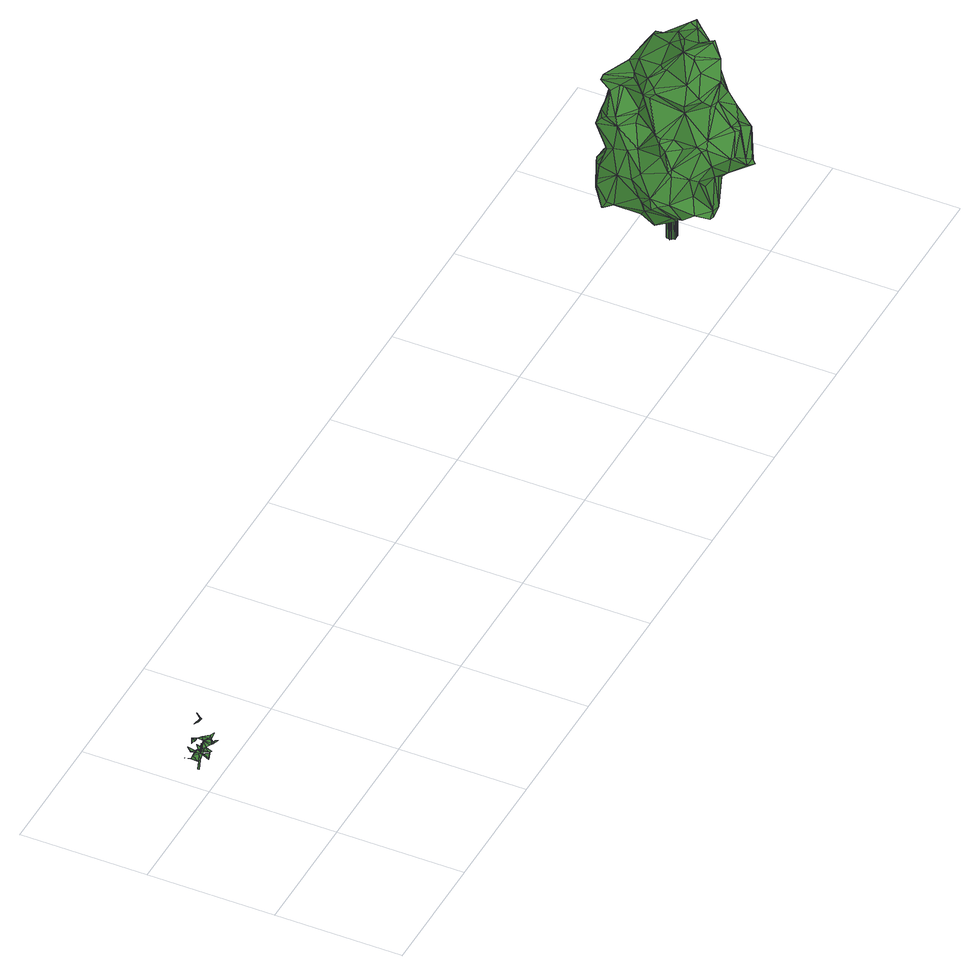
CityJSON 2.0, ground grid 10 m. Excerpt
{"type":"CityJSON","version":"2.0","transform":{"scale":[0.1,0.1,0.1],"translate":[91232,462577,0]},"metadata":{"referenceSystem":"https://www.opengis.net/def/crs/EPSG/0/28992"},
"CityObjects":{
"tree1":{"type":"SolitaryVegetationObject","attributes":{"gtid":21,"crown_width_m":2.15,"crown_median_z":2.91,"trunk_H_m":2.37,"trunk_DBH_m":0.0425,"trunk_radius_m":0.0212,"trunk_base_height_m":0.54,"original_gtid":"21"},"geometry":[{"type":"MultiSurface","lod":"3","boundaries":[[[0,1,2]],[[2,1,3]],[[4,5,6]],[[7,8,9]],[[10,11,12]],[[13,14,15]],[[16,3,1]],[[17,6,18]],[[19,20,21]],[[22,23,24]],[[25,26,27]],[[28,11,9]],[[21,29,19]],[[30,6,31]],[[32,8,33]],[[34,35,3]],[[12,25,10]],[[6,5,36]],[[37,17,18]],[[38,39,9]],[[40,21,20]],[[10,41,11]],[[42,13,43]],[[44,31,6]],[[32,0,33]],[[30,29,21]],[[45,46,47]],[[11,41,8]],[[32,2,1]],[[15,48,49]],[[13,49,43]],[[13,15,49]],[[50,28,51]],[[10,25,27]],[[34,3,16]],[[16,52,34]],[[0,6,36]],[[17,53,54]],[[20,19,40]],[[9,8,38]],[[37,31,44]],[[7,9,50]],[[45,47,55]],[[29,40,19]],[[49,14,13]],[[34,52,35]],[[17,44,53]],[[24,1,2]],[[0,5,53]],[[18,6,30]],[[47,56,46]],[[57,58,29]],[[47,46,59]],[[9,39,50]],[[23,22,60]],[[48,14,49]],[[8,61,11]],[[60,22,24]],[[12,11,28]],[[47,46,55]],[[44,6,0]],[[21,40,31]],[[23,60,24]],[[25,12,26]],[[32,62,0]],[[44,0,62]],[[7,50,39]],[[31,30,21]],[[2,3,16]],[[53,5,54]],[[36,4,5]],[[16,24,2]],[[59,8,7]],[[50,28,9]],[[44,62,53]],[[9,11,8]],[[12,28,41]],[[41,28,8]],[[2,32,0]],[[48,15,14]],[[8,28,9]],[[1,0,62]],[[18,30,31]],[[56,47,59]],[[0,36,5]],[[8,32,61]],[[38,8,59]],[[4,54,5]],[[30,31,58]],[[12,41,10]],[[26,10,27]],[[41,27,10]],[[33,8,61]],[[63,4,54]],[[57,30,58]],[[16,1,24]],[[32,1,62]],[[33,61,32]],[[44,17,37]],[[46,56,59]],[[17,4,6]],[[62,0,53]],[[55,46,45]],[[40,29,58]],[[31,40,58]],[[57,29,30]],[[59,7,38]],[[39,38,7]],[[54,4,17]],[[18,31,37]],[[12,10,26]],[[64,65,66]],[[66,65,67]]]}]},
"tree2":{"type":"SolitaryVegetationObject","attributes":{"gtid":2,"crown_width_m":11.22,"crown_median_z":11.08,"trunk_H_m":10.05,"trunk_DBH_m":0.719,"trunk_radius_m":0.359,"trunk_base_height_m":1.03,"original_gtid":"2"},"geometry":[{"type":"Solid","lod":"3","boundaries":[[[[68,69,70]],[[68,70,71]],[[72,73,74]],[[75,76,77]],[[78,79,80]],[[81,82,83]],[[84,85,86]],[[87,88,89]],[[90,91,92]],[[71,93,94]],[[95,96,97]],[[81,98,99]],[[100,101,102]],[[103,104,105]],[[106,104,103]],[[107,108,109]],[[110,111,109]],[[110,112,111]],[[113,114,115]],[[114,116,115]],[[87,117,88]],[[118,119,120]],[[121,122,123]],[[124,122,121]],[[125,126,127]],[[128,129,130]],[[131,99,98]],[[132,133,134]],[[135,98,136]],[[137,91,138]],[[139,140,141]],[[142,143,144]],[[144,145,146]],[[147,148,149]],[[120,150,118]],[[151,152,153]],[[141,140,154]],[[134,133,155]],[[134,155,156]],[[157,158,159]],[[116,160,161]],[[162,160,116]],[[163,164,165]],[[163,165,166]],[[167,75,168]],[[152,83,82]],[[166,169,170]],[[171,172,173]],[[165,174,175]],[[176,177,178]],[[177,179,178]],[[180,181,182]],[[124,183,122]],[[124,184,183]],[[185,89,186]],[[88,186,89]],[[187,188,189]],[[190,191,192]],[[131,193,99]],[[173,73,72]],[[194,195,193]],[[195,82,193]],[[194,193,131]],[[82,81,99]],[[82,99,193]],[[196,197,198]],[[199,200,158]],[[201,138,91]],[[81,83,98]],[[161,202,203]],[[79,204,205]],[[206,207,208]],[[131,80,205]],[[209,210,211]],[[212,151,148]],[[157,213,214]],[[213,215,214]],[[205,80,79]],[[216,167,168]],[[217,218,132]],[[217,132,219]],[[194,96,195]],[[213,125,220]],[[200,162,145]],[[221,222,198]],[[223,224,169]],[[225,158,157]],[[199,158,225]],[[75,177,168]],[[167,226,227]],[[228,229,230]],[[231,232,233]],[[234,124,235]],[[75,179,177]],[[236,237,209]],[[200,143,238]],[[239,240,172]],[[241,172,140]],[[127,242,216]],[[74,243,72]],[[181,172,241]],[[238,159,158]],[[238,158,200]],[[244,86,245]],[[117,102,186]],[[180,246,120]],[[223,178,179]],[[176,127,177]],[[177,127,216]],[[227,247,90]],[[248,117,186]],[[199,249,160]],[[248,186,88]],[[250,251,252]],[[253,117,239]],[[253,239,100]],[[253,100,117]],[[162,146,145]],[[144,143,145]],[[143,200,145]],[[133,146,162]],[[144,146,133]],[[144,133,142]],[[100,102,117]],[[221,254,222]],[[255,137,138]],[[241,182,181]],[[218,133,132]],[[206,256,207]],[[257,207,256]],[[88,117,248]],[[238,143,247]],[[191,258,192]],[[239,117,87]],[[259,260,214]],[[114,113,261]],[[173,118,73]],[[173,119,118]],[[212,148,147]],[[262,186,102]],[[262,102,101]],[[97,96,263]],[[181,173,172]],[[198,231,221]],[[230,229,211]],[[264,110,232]],[[265,105,261]],[[261,105,156]],[[191,266,258]],[[234,210,209]],[[151,197,148]],[[233,108,107]],[[267,162,116]],[[249,225,268]],[[109,108,110]],[[110,233,232]],[[233,110,108]],[[112,264,164]],[[269,164,264]],[[110,264,112]],[[111,163,109]],[[270,109,163]],[[169,178,223]],[[223,179,77]],[[213,159,125]],[[225,157,214]],[[119,173,181]],[[135,271,98]],[[123,122,252]],[[272,123,251]],[[130,129,174]],[[242,226,167]],[[242,167,216]],[[226,247,227]],[[216,168,177]],[[251,123,252]],[[198,232,231]],[[154,172,273]],[[140,172,154]],[[109,270,107]],[[274,275,202]],[[260,275,274]],[[171,239,172]],[[100,239,171]],[[219,276,217]],[[277,89,202]],[[93,71,278]],[[272,278,71]],[[279,150,120]],[[271,135,280]],[[271,280,244]],[[281,271,244]],[[229,282,283]],[[284,78,285]],[[95,97,73]],[[260,259,286]],[[149,254,147]],[[154,129,141]],[[149,197,196]],[[267,155,133]],[[179,75,77]],[[97,74,73]],[[169,287,266]],[[166,287,169]],[[217,276,90]],[[235,121,70]],[[235,124,121]],[[95,195,96]],[[205,97,263]],[[205,204,97]],[[234,209,237]],[[234,237,184]],[[245,237,244]],[[237,245,184]],[[206,228,288]],[[281,244,237]],[[121,123,272]],[[289,288,134]],[[290,288,289]],[[169,266,291]],[[289,156,104]],[[84,280,292]],[[164,174,165]],[[238,247,293]],[[213,294,295]],[[192,174,296]],[[235,70,69]],[[267,261,155]],[[156,155,261]],[[265,261,262]],[[265,262,101]],[[186,262,185]],[[262,113,185]],[[149,148,197]],[[286,275,260]],[[98,297,136]],[[262,261,113]],[[196,254,149]],[[97,298,74]],[[125,159,293]],[[106,299,289]],[[171,72,243]],[[171,243,101]],[[267,116,300]],[[209,211,229]],[[209,229,236]],[[75,301,76]],[[71,70,272]],[[302,303,270]],[[263,96,194]],[[273,304,154]],[[249,202,161]],[[305,306,153]],[[305,153,152]],[[297,212,136]],[[197,151,307]],[[197,307,198]],[[307,151,153]],[[190,308,191]],[[266,287,309]],[[310,311,312]],[[205,263,131]],[[194,131,263]],[[79,299,204]],[[134,156,289]],[[313,308,190]],[[223,314,315]],[[90,276,91]],[[316,307,317]],[[316,317,306]],[[270,314,107]],[[318,319,183]],[[259,308,286]],[[233,319,318]],[[312,311,282]],[[296,320,154]],[[171,173,72]],[[235,69,234]],[[198,321,232]],[[264,232,321]],[[125,294,220]],[[251,278,272]],[[167,92,75]],[[94,93,255]],[[176,294,127]],[[125,127,294]],[[113,115,185]],[[269,321,316]],[[264,321,269]],[[213,295,215]],[[254,292,147]],[[170,163,166]],[[164,163,112]],[[111,112,163]],[[84,292,254]],[[133,162,267]],[[74,322,243]],[[266,215,291]],[[266,259,215]],[[234,323,124]],[[184,124,323]],[[184,323,234]],[[131,324,80]],[[98,324,131]],[[133,218,142]],[[141,129,128]],[[305,152,82]],[[312,282,325]],[[310,312,78]],[[270,315,314]],[[255,138,201]],[[322,74,326]],[[292,212,147]],[[327,139,246]],[[167,227,90]],[[295,169,291]],[[295,291,215]],[[211,94,201]],[[68,71,94]],[[230,328,228]],[[219,328,230]],[[135,136,280]],[[79,312,325]],[[78,312,79]],[[271,281,284]],[[271,284,98]],[[306,305,195]],[[82,195,305]],[[290,289,329]],[[276,330,91]],[[320,129,154]],[[273,172,240]],[[273,240,87]],[[118,150,73]],[[174,129,320]],[[244,84,86]],[[270,163,302]],[[281,78,284]],[[306,188,187]],[[195,188,306]],[[195,95,188]],[[307,321,198]],[[137,278,251]],[[120,246,279]],[[189,279,246]],[[189,246,139]],[[181,180,119]],[[120,119,180]],[[329,299,256]],[[329,256,290]],[[101,322,265]],[[243,322,101]],[[306,187,316]],[[331,314,76]],[[322,326,103]],[[208,325,282]],[[219,230,211]],[[236,229,283]],[[331,233,107]],[[87,190,273]],[[313,190,87]],[[273,190,192]],[[302,163,170]],[[84,244,280]],[[103,326,298]],[[281,310,78]],[[303,315,270]],[[259,191,308]],[[283,282,311]],[[223,315,303]],[[332,333,258]],[[327,246,180]],[[333,175,192]],[[192,175,174]],[[208,207,325]],[[247,334,90]],[[331,107,314]],[[125,293,126]],[[89,203,202]],[[324,285,78]],[[324,78,80]],[[208,282,206]],[[229,206,282]],[[184,245,86]],[[327,180,139]],[[184,318,183]],[[331,252,122]],[[331,122,233]],[[165,287,166]],[[165,333,287]],[[192,258,333]],[[160,162,199]],[[335,170,224]],[[299,79,257]],[[159,238,293]],[[200,199,162]],[[98,285,324]],[[284,285,98]],[[199,225,249]],[[280,136,212]],[[174,164,130]],[[141,128,139]],[[325,257,79]],[[316,187,128]],[[316,128,269]],[[187,139,128]],[[137,255,278]],[[267,300,261]],[[212,297,151]],[[75,92,137]],[[75,137,251]],[[106,103,298]],[[171,101,100]],[[231,318,85]],[[231,233,318]],[[280,212,292]],[[92,91,137]],[[92,167,90]],[[328,288,228]],[[165,336,333]],[[219,211,276]],[[217,90,218]],[[298,97,337]],[[298,337,106]],[[325,207,257]],[[169,224,170]],[[143,334,247]],[[303,335,223]],[[139,182,140]],[[241,140,182]],[[139,187,189]],[[204,299,97]],[[156,105,104]],[[259,266,191]],[[289,104,106]],[[223,335,224]],[[302,335,303]],[[302,170,335]],[[286,308,275]],[[277,275,308]],[[139,180,182]],[[331,76,252]],[[76,250,252]],[[223,76,314]],[[77,76,223]],[[257,256,299]],[[237,236,310]],[[237,310,281]],[[311,310,236]],[[311,236,283]],[[152,151,297]],[[69,68,210]],[[69,210,234]],[[157,159,213]],[[74,298,326]],[[198,222,196]],[[254,196,222]],[[239,87,240]],[[338,309,287]],[[333,309,338]],[[333,338,287]],[[93,278,255]],[[178,294,176]],[[220,294,213]],[[169,294,178]],[[295,294,169]],[[307,316,321]],[[201,94,255]],[[297,83,152]],[[98,83,297]],[[337,97,299]],[[337,299,106]],[[254,221,85]],[[84,254,85]],[[308,313,277]],[[188,339,150]],[[95,339,188]],[[277,313,89]],[[272,70,121]],[[161,115,116]],[[185,115,89]],[[203,89,115]],[[203,115,161]],[[266,309,332]],[[175,333,336]],[[231,85,221]],[[175,336,165]],[[249,161,160]],[[86,85,184]],[[318,184,85]],[[76,301,250]],[[75,250,301]],[[75,251,250]],[[122,183,319]],[[122,319,233]],[[332,258,266]],[[273,192,304]],[[142,334,143]],[[218,334,142]],[[296,154,304]],[[296,304,192]],[[259,214,215]],[[218,90,334]],[[332,309,333]],[[87,89,313]],[[249,268,202]],[[268,274,202]],[[73,339,95]],[[150,339,73]],[[317,307,340]],[[317,340,306]],[[306,340,153]],[[307,153,340]],[[228,206,229]],[[265,322,105]],[[211,330,276]],[[105,322,103]],[[91,330,201]],[[201,330,211]],[[299,329,289]],[[94,211,210]],[[94,210,68]],[[219,288,328]],[[132,288,219]],[[132,134,288]],[[256,288,290]],[[256,206,288]],[[225,214,268]],[[268,214,274]],[[274,214,260]],[[279,189,150]],[[188,150,189]],[[277,202,275]],[[269,130,164]],[[127,126,242]],[[242,126,226]],[[269,128,130]],[[174,320,296]],[[293,247,126]],[[226,126,247]],[[114,261,300]],[[114,300,116]],[[341,342,343]],[[341,343,344]],[[344,343,345]],[[344,345,346]],[[343,342,347]],[[343,347,345]],[[347,342,348]],[[347,348,345]],[[345,348,349]],[[345,349,346]],[[348,342,350]],[[348,350,349]],[[349,350,351]],[[349,351,346]],[[350,342,352]],[[350,352,351]],[[352,342,353]],[[352,353,351]],[[351,353,354]],[[351,354,346]],[[353,342,355]],[[353,355,354]],[[354,355,356]],[[354,356,346]],[[355,342,357]],[[355,357,356]],[[356,357,358]],[[356,358,346]],[[357,342,359]],[[357,359,358]],[[358,359,360]],[[358,360,346]],[[359,342,361]],[[359,361,360]],[[360,361,362]],[[360,362,346]],[[361,342,363]],[[361,363,362]],[[362,363,364]],[[362,364,346]],[[363,342,365]],[[363,365,364]],[[364,365,366]],[[364,366,346]],[[365,342,367]],[[365,367,366]],[[367,342,368]],[[367,368,366]],[[366,368,369]],[[366,369,346]],[[368,342,370]],[[368,370,369]],[[369,370,371]],[[369,371,346]],[[370,342,372]],[[370,372,371]],[[371,372,373]],[[371,373,346]],[[372,342,374]],[[372,374,373]],[[373,374,375]],[[373,375,346]],[[374,342,376]],[[374,376,375]],[[375,376,377]],[[375,377,346]],[[376,342,378]],[[376,378,377]],[[377,378,379]],[[377,379,346]],[[378,342,380]],[[378,380,379]],[[379,380,381]],[[379,381,346]],[[380,342,382]],[[380,382,381]],[[381,382,383]],[[381,383,346]],[[382,342,384]],[[382,384,383]],[[383,384,385]],[[383,385,346]],[[384,342,386]],[[384,386,385]],[[385,386,387]],[[385,387,346]],[[386,342,341]],[[386,341,387]],[[387,341,344]],[[387,344,346]]]]}]}
},
"vertices":[
[16,117,25],[12,115,29],[12,115,30],[10,116,30],[13,120,19],[14,119,23],[16,117,22],[26,118,30],[21,115,31],[26,113,30],[23,108,29],[22,110,28],[25,109,29],[23,118,49],[22,120,46],[19,121,46],[9,115,30],[13,115,18],[18,118,17],[27,112,17],[27,111,18],[25,113,18],[13,106,28],[10,105,26],[11,111,28],[24,105,32],[25,105,32],[22,106,34],[26,111,30],[26,117,19],[21,118,19],[22,115,21],[17,114,27],[18,114,27],[8,118,30],[9,121,32],[15,119,23],[17,115,17],[25,117,28],[28,117,29],[26,115,21],[23,109,29],[23,121,53],[21,117,52],[16,116,22],[17,119,33],[19,122,29],[19,123,32],[22,119,46],[23,117,49],[29,113,31],[31,111,32],[7,118,30],[11,118,24],[12,120,19],[15,121,31],[22,122,27],[25,122,22],[24,117,21],[23,120,30],[13,106,29],[20,112,27],[16,116,25],[12,125,18],[19,117,5],[19,118,5],[20,115,29],[20,116,29],
[683,114,119],[686,111,121],[689,114,117],[688,121,113],[652,27,126],[658,29,130],[651,34,127],[693,113,72],[710,94,97],[710,95,78],[666,80,162],[656,79,155],[659,72,161],[684,52,179],[693,36,176],[701,46,181],[716,92,162],[712,90,153],[720,100,157],[655,19,74],[645,18,73],[642,39,69],[669,108,87],[671,97,102],[678,104,88],[687,120,112],[682,118,115],[671,33,150],[666,37,156],[662,49,145],[683,60,181],[681,51,178],[645,30,101],[641,35,104],[645,34,86],[643,55,121],[644,59,114],[637,50,108],[643,60,126],[730,78,109],[730,77,111],[740,64,110],[729,65,120],[740,60,111],[735,56,111],[626,53,83],[624,57,81],[638,47,66],[627,64,75],[644,18,79],[673,15,132],[662,10,118],[675,12,132],[695,112,114],[707,96,116],[698,113,111],[699,97,129],[683,104,67],[674,121,62],[695,118,55],[700,29,114],[703,21,111],[712,41,112],[667,50,166],[649,99,103],[637,90,91],[647,87,107],[700,71,175],[702,69,175],[684,100,92],[693,105,116],[699,15,117],[684,6,100],[704,17,112],[640,107,79],[644,110,67],[636,106,77],[633,100,60],[633,96,67],[726,71,174],[723,66,171],[724,67,170],[673,18,135],[716,54,165],[704,46,181],[708,46,160],[690,19,99],[635,78,93],[636,71,100],[666,80,69],[657,95,61],[662,99,61],[639,72,60],[638,61,54],[632,90,67],[724,63,92],[722,47,104],[718,56,97],[717,64,82],[679,120,72],[690,122,66],[706,80,70],[726,67,76],[652,23,112],[666,17,98],[660,12,117],[710,37,101],[707,43,111],[697,117,55],[700,118,56],[703,112,59],[703,112,60],[676,8,107],[672,5,105],[682,6,103],[702,89,129],[705,101,148],[637,39,68],[637,29,76],[692,23,139],[679,31,149],[682,17,134],[670,37,86],[668,56,91],[687,45,99],[677,44,172],[665,39,159],[685,32,162],[720,64,165],[719,61,164],[708,67,140],[648,81,66],[634,99,60],[679,111,119],[652,52,51],[652,51,51],[655,73,155],[656,69,159],[653,99,129],[666,87,131],[671,101,144],[675,112,145],[672,109,128],[665,114,125],[720,67,172],[679,89,64],[671,74,64],[685,77,62],[689,126,61],[651,105,99],[645,108,87],[652,114,119],[686,100,68],[712,82,163],[699,67,159],[735,84,72],[731,81,75],[661,72,66],[674,124,61],[668,121,72],[653,106,127],[665,109,141],[661,114,125],[708,80,138],[721,66,123],[726,78,118],[679,106,142],[687,108,122],[668,116,151],[685,104,156],[647,109,65],[661,25,95],[665,24,93],[681,3,100],[676,124,60],[650,30,125],[706,95,167],[711,103,154],[679,14,133],[665,120,70],[639,18,75],[652,66,63],[689,99,94],[697,119,107],[707,106,108],[656,30,88],[717,76,166],[689,117,113],[665,87,128],[663,75,146],[679,61,98],[676,62,73],[669,59,69],[625,58,90],[631,46,84],[659,48,153],[722,48,121],[636,47,106],[684,68,80],[630,69,83],[656,66,64],[717,43,122],[732,74,88],[697,78,172],[692,121,112],[676,27,83],[657,64,65],[658,60,66],[655,106,102],[657,60,66],[694,119,109],[677,13,134],[711,78,172],[683,95,162],[669,103,145],[662,115,151],[679,76,166],[676,73,166],[668,57,72],[708,70,88],[652,97,122],[650,80,109],[663,88,120],[697,80,68],[723,74,173],[669,115,67],[695,100,67],[698,83,66],[703,33,105],[704,58,174],[654,54,124],[647,65,130],[628,66,81],[697,97,80],[731,71,79],[737,80,73],[681,32,100],[704,47,162],[693,30,148],[704,56,143],[665,46,77],[689,86,99],[675,95,155],[672,94,153],[666,87,153],[658,42,79],[726,80,95],[731,81,76],[695,45,124],[685,49,139],[707,85,137],[709,77,118],[702,30,108],[706,60,131],[639,48,110],[698,94,144],[676,70,166],[666,83,146],[651,45,121],[687,22,125],[653,110,124],[663,74,119],[656,99,107],[713,87,102],[674,70,97],[691,61,103],[651,105,80],[734,80,73],[711,67,103],[648,61,127],[708,77,106],[674,31,148],[688,50,153],[683,68,10],[679,68,10],[682,68,10],[684,70,111],[684,71,111],[681,70,111],[682,69,10],[681,70,10],[683,72,111],[681,71,10],[682,73,111],[680,71,10],[679,71,10],[681,73,111],[678,71,10],[680,73,111],[677,71,10],[679,73,111],[676,70,10],[678,72,111],[676,69,10],[678,71,111],[676,68,10],[677,70,111],[675,67,10],[677,69,111],[676,67,10],[676,66,10],[678,68,111],[677,65,10],[678,67,111],[677,64,10],[679,66,111],[678,64,10],[680,66,111],[679,64,10],[681,66,111],[680,64,10],[682,66,111],[681,64,10],[683,66,111],[682,65,10],[683,67,111],[682,66,10],[684,68,111],[682,67,10],[684,69,111]
]}
